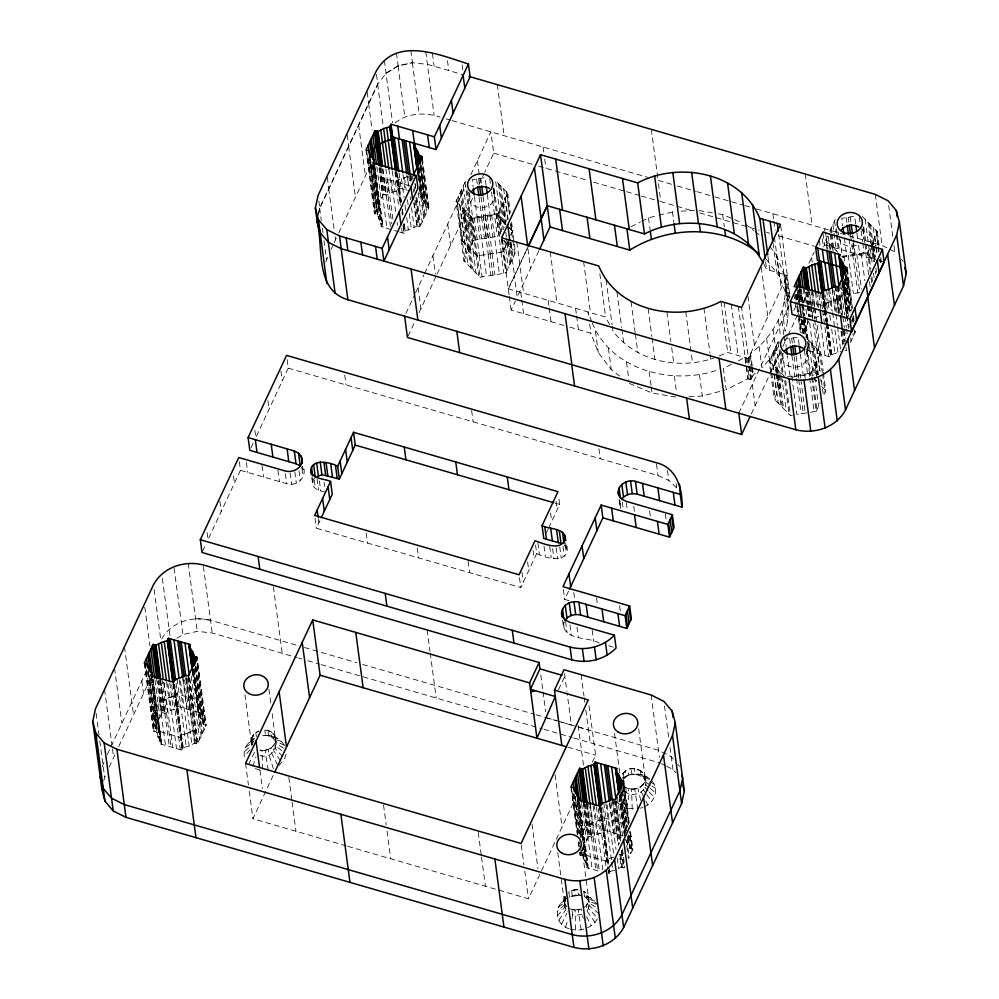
<?xml version="1.0" encoding="UTF-8"?>
<svg xmlns="http://www.w3.org/2000/svg" width="999" height="999" viewBox="0 0 999 999"><rect width="100%" height="100%" fill="white"/><g stroke="black" fill="none" stroke-linecap="round" stroke-linejoin="round"><path stroke-width="0.75" stroke-dasharray="5 3.75" d="M262.662 769.093L261.975 750.474L259.915 750.124A12.275 10.177 -7.6 0 0 275.387 741.857A12.275 10.177 -7.6 0 0 264.822 730.082C282.904 730.769 277.522 761.937 259.59 755.269M584.015 907.492A12.275 10.177 -7.6 0 0 583.741 891.32C590.871 894.729 587.262 902.596 588.523 908.416L597.689 918.243C593.643 926.285 584.44 930.469 575.686 930.094L575.012 910.002L569.118 908.291A12.275 10.177 -7.6 0 0 581.268 908.978L581.992 914.285L575.711 915.309L572.614 914.784L571.903 909.465M632.242 809.215L631.568 789.123L625.674 787.412L626.385 792.719L622.115 806.268L626.91 808.303L637.737 808.915L634.765 788.948C660.089 782.454 632.517 755.831 621.603 775.611A12.275 10.177 -7.6 0 1 639.422 769.979A12.275 10.177 -7.6 0 1 642.132 785.339A12.275 10.177 -7.6 0 1 623.376 785.651M784.577 300.012L785.439 290.06L784.864 280.257C787.337 297.103 790.584 314.66 785.089 331.293L782.242 310.027L784.577 300.012L787.412 321.291M571.94 919.105L572.614 914.784M626.91 808.303L629.17 793.905L628.458 788.586M239.348 461.775L240.472 470.292L286.688 483.703C297.227 487.112 307.854 476.411 303.034 465.896M325.424 492.207C320.454 490.846 313.062 489.647 312.562 483.229L313.236 480.082L315.309 477.347M535.564 545.029L536.7 553.533C548.826 559.952 573.226 563.923 565.896 541.908M599.288 643.106C588.736 636.638 566.733 640.921 563.324 625.736L564.21 621.59M619.767 500.249L620.903 508.766L619.88 504.857L620.766 500.711M102.26 766.832L104.808 759.889M103.659 780.993L105.869 774.038M318.444 213.724L319.655 208.117L377.622 84.228L386.064 73.289L398.164 65.897L412.5 62.712L410.789 49.95M318.281 215.16L319.805 208.167L377.772 84.266L376.061 71.503M325.861 261.975L328.409 255.02M250.062 749.787L244.28 756.43C243.157 749.025 247.802 741.683 254.42 738.536M251.236 739.585L253.584 734.577L258.554 731.093A12.275 10.177 -7.6 0 0 252.16 744.779L251.236 739.585L251.948 744.904L244.206 751.86M251.948 744.904L254.295 739.897L253.584 734.577M261.975 750.474C267.919 750.811 274.488 747.165 275.562 740.958M286.014 754.22L284.665 758.716L279.108 765.409M569.155 928.67C553.621 924.949 553.896 902.159 568.631 897.427M564.273 899.112L565.059 896.49A12.275 10.177 -7.6 0 0 566.82 906.53L564.31 901.772L564.273 899.112L565.022 907.092L567.532 911.837M565.059 896.49L565.759 901.81L564.984 904.432L557.23 911.375M644.205 806.817C654.12 803.159 659.765 789.36 651.91 781.081M252.959 766.27L255.944 756.792M565.559 927.147L568.119 919.018M752.197 365.709L750.574 353.559C765.084 342.545 776.685 327.485 782.242 310.027M369.33 158.928L367.582 162.65L370.779 163.586M367.732 162.7L369.468 158.966M330.994 249.488L333.579 243.956M334.228 242.582L338.099 234.315M338.736 232.942L371.016 163.948M375.649 173.039L374.438 175.637L411.176 186.301M374.588 175.674L375.799 173.077L372.377 168.594L370.629 163.536M107.405 754.357L147.427 668.818M202.622 551.198L206.219 543.493M240.472 470.292L208.029 539.647L207.08 532.554M251.011 447.777L253.421 442.632M287.138 359.64L288.274 368.144L255.819 437.5L254.683 428.996M109.103 767.12L115.559 753.321M118.769 746.453L150.986 677.584M390.846 229.47L381.243 226.686L382.467 224.088L379.183 219.643L377.447 214.585L374.4 213.699L383.441 194.368L379.932 168.069M408.641 185.889L407.405 176.611L398.401 179.645L397.19 182.243L400.287 205.444M383.441 194.368L386.488 195.255L391.983 192.295L398.139 190.584L399.35 187.999L397.277 172.527M183.029 748.089L174.6 684.352L183.217 747.689L182.043 750.212L159.99 743.805L161.176 741.295L157.992 736.987L156.306 732.092L153.359 731.231L162.125 712.499L157.954 681.306M174.65 696.091L175.824 693.581L197.864 699.974L196.691 702.484L199.862 706.78L201.561 711.675L204.508 712.537L195.729 731.28L192.782 730.419L187.462 733.278L181.506 734.939L180.332 737.449L158.292 731.043L159.465 728.533L156.294 724.225L154.608 719.342L151.648 718.481L160.414 699.737L163.374 700.599L168.694 697.739L174.65 696.078L168.694 697.739M162.125 712.499L165.072 713.361L170.392 710.501L176.361 708.84L177.522 706.343L199.575 712.737L198.401 715.247L201.561 719.542L203.259 724.437L206.206 725.299L197.44 744.03L194.493 743.181L189.173 746.041L183.217 747.689M399.612 232.018L404.008 233.291L405.219 230.694L404.183 222.964M405.219 230.694L411.363 228.983L416.858 226.036L419.905 226.91L428.946 207.58L425.911 206.693L424.163 201.636L420.891 197.19L422.102 194.605L417.719 193.331M477.36 256.006L461.201 239.623L456.093 201.336L465.734 180.744M405.894 313.449L414.885 294.243M415.522 292.869L423.888 274.987M424.538 273.614L465.534 186.001M470.804 174.738L490.871 131.843L493.706 153.122L484.715 172.315M536.7 553.533L520.791 587.537L316.358 528.184L320.667 518.981M408.091 336.089L415.159 321.004M419.006 312.774L435.751 276.973M437.038 274.213L473.638 196.004M478.908 184.74L484.078 173.689M509.527 228.009L512.649 231.169L515.484 252.435L505.844 273.027L480.057 277.235L463.898 260.851L461.063 239.573L470.841 219.031L466.745 188.399M463.898 260.851L473.526 240.26L470.691 218.993L496.628 214.822L505.969 224.3L496.491 214.785L499.325 236.051L473.526 240.26M500.711 233.416L498.051 213.511L507.679 192.919L495.566 180.632L500.674 218.918M506.605 238.524L507.217 243.107L503.009 251.76L505.844 273.027M510.789 235.14L512.649 231.169M461.063 239.573L477.222 255.956L503.159 251.798L507.979 241.508M510.939 235.177L512.787 231.206L511.563 222.015M346.303 845.866L252.934 818.755L273.976 773.775M508.441 288.836L527.884 247.277M563.998 325.412L511.138 310.065L515.397 300.974M538.848 250.824L517.207 297.078L514.373 275.811M546.253 533.116L548.076 529.22M548.676 527.922L559.677 504.433L558.541 495.916M569.155 600.711L564.697 599.425L568.868 590.496M558.491 689.71L564.847 676.111M780.706 225.899L787.312 275.399L748.276 358.466L749.088 364.535M731.468 364.348L723.376 368.456L726.211 389.722L747.801 378.771L751.123 379.732L753.408 374.825L756.605 372.14M787.712 301.536L789.997 296.628L787.162 275.362M738.81 413.211L789.185 305.544M808.953 263.299L814.16 252.185M823.788 231.606L825.062 228.871M770.554 371.578L769.118 360.851L778.758 340.259L779.17 343.331M826.91 249.163L825.686 239.972L827.534 236.001M829.744 231.293L835.314 219.38M793.793 310.639L797.514 302.697M797.552 286.201L799.262 298.963L798.126 301.373L796.615 290.022M823.051 233.516L824.575 244.867L823.438 247.277L821.927 235.926M801.073 299.488L802.284 296.89L797.939 289.985L799.587 302.36M751.285 413.911L769.63 374.7M770.279 373.289L780.169 352.172M782.804 346.528L787.412 336.675M788.074 335.264L799.275 311.326M803.233 302.884L808.503 291.621M347.777 846.303L528.471 898.75L575.899 797.377M592.345 762.212L595.629 755.207L588.861 704.507M803.283 332.729L808.853 320.841M792.407 415.197L790.396 415.522L774.237 399.138L783.116 380.157M823.825 306.094L825.186 303.534L831.33 301.835L829.632 289.073M827.721 323.601L831.855 354.545L830.631 357.142L807.879 350.537L809.09 347.939M825.374 313.149L824.774 314.448L822.676 314.897M580.469 837.649L587.05 823.588L590.009 824.45L595.317 821.59L601.286 819.929L602.459 817.432L624.5 823.825L623.326 826.335L626.498 830.644L623.326 826.335M590.284 803.296L599.363 871.365L586.625 867.656L587.799 865.146L584.627 860.851L582.941 855.943L579.982 855.094L588.748 836.35L584.378 803.633M848.775 280.382L839.722 299.712L841.782 315.185M838.536 312.762L836.675 298.838L839.872 299.762L848.913 280.419L845.728 279.495M791.732 376.186L796.84 414.473L816.183 411.313L811.076 373.027L820.703 352.447L805.806 337.337M870.291 272.065L867.631 252.148L870.042 247.003M862.374 216.458L877.272 231.568L871.702 243.469L874.15 261.85M588.748 836.35L591.708 837.212L597.027 834.352L602.984 832.691L604.158 830.194L623.214 835.726M847.527 321.054L842.756 283.516M816.183 411.313L820.254 402.634M823.363 372.352L825.823 390.734L823.413 395.879L821.166 379.033M850.349 342.607L855.581 331.431L854.058 330.981M609.465 868.705L609.852 871.553L608.666 874.063L608.104 869.804M623.051 853.658L622.365 855.132L619.417 854.282L621.128 867.032L618.568 868.606L616.858 855.843M626.748 845.766L631.131 836.388L628.184 835.539M621.128 867.032L624.075 867.881L624.762 866.42L622.227 847.527M630.519 831.792L632.842 849.15L628.458 858.528L626.136 841.158M248.589 764.597L254.508 752.322M622.115 806.268L618.181 803.233L624.088 790.958L622.452 788.735M561.625 924.125L566.883 913.198M759.078 346.391L761.912 367.669L769.467 359.652L775.936 350.836L780.469 342.645M622.315 780.931C628.159 770.591 643.756 773.076 651.211 780.119L635.127 774.038L634.415 768.718M587.812 903.096L586.251 905.494L586.962 910.813L595.017 922.352M586.962 910.813L588.523 908.416L589.26 903.146L581.98 848.663M558.803 920.304L565.896 909.614L565.184 904.307M161.763 638.923C171.116 621.965 192.445 615.709 210.539 620.242L298.476 645.766M557.305 915.958L565.022 907.092L561.038 877.197M622.827 777.821L631.93 774.213L631.218 768.893M575.099 895.329L580.594 895.029L569.805 896.79L575.374 895.092L574.662 889.772L580.956 890.121M245.542 747.364L252.735 742.294L252.023 736.975M558.578 906.88L565.759 901.81M834.04 300.462L836.825 298.876M163.374 700.599L165.934 699.025M818.618 316.146L813.124 319.106L811.475 306.73M192.782 730.419L187.462 733.278L181.506 734.927M590.009 824.45L592.569 822.876M385.926 73.252L398.027 65.859L412.35 62.675L427.472 64.373M395.154 122.827C407.792 112.737 425.224 112.1 440.097 117.108M176.898 638.236L182.942 634.54L197.265 631.343L212.238 633.004L297.19 657.667M248.227 743.256L253.084 740.571M561.263 902.771L566.108 900.087M571.59 890.621L572.302 895.941L569.555 897.414L568.843 892.095L574.662 889.772M630.981 226.785L640.421 221.99M641.77 221.316L648.526 217.894L657.492 215.522M738.211 360.914L744.967 357.492L747.801 378.771M825.037 303.496L834.177 300.499M831.855 354.545L840.846 351.511M252.06 739.809L254.283 738.848M621.64 778.446L626.111 776.535L625.399 771.216M565.084 899.325L568.431 897.901M612.275 326.223L612.887 330.869C635.426 361.388 678.821 370.055 713.586 358.142M719.23 355.881L727.697 352.485L748.426 358.504L741.608 307.455M626.361 775.911L628.846 775.062L628.146 769.742M614.098 857.142L608.141 858.79L606.967 861.3L584.927 854.894L586.101 852.384L582.929 848.089L584.627 860.851M609.852 871.553L615.809 869.892M640.384 808.179L643.019 807.454M575.012 910.002L581.281 908.978M658.978 215.122L675.386 211.413M592.282 323.014C611.138 370.142 672.339 385.714 717.394 370.03M689.01 396.715L702.297 396.054L724.712 390.122M598.239 820.604L601.286 819.942M456.093 201.336L472.252 217.72L498.051 213.511M841.845 256.356L867.631 252.148M869.192 223.376L874.3 261.663L866.22 253.471L842.432 257.342L839.572 235.901M840.134 287.737L846.952 294.643L859.852 292.545L854.732 254.258M787.299 376.91L811.076 373.027M807.042 346.528L810.926 375.624L809.652 374.35L790.309 377.497L787.449 356.056M267.557 735.514C252.959 736.076 271.004 734.64 272.889 736.413C279.108 738.286 284.615 743.081 285.939 749.637M631.643 774.45L637.137 774.15M631.568 789.123L634.765 788.948M681.293 211.126L694.592 210.464M195.567 618.581L210.539 620.242M642.469 775.062L638.224 774.562L637.512 769.242M272.889 736.413L265.534 735.389L264.835 730.082M699.025 210.564L712.349 212.837M718.269 213.836L722.702 214.598L742.557 223.002M629.345 383.404L652.022 393.007L677.185 397.302M259.99 770.117L253.734 768.131M581.668 895.441L578.571 894.917L577.859 889.597A12.275 10.177 -7.6 0 0 568.843 892.107M570.354 929.182L575.686 930.094M647.265 777.097L641.021 775.748L640.309 770.429M277.685 738.448L268.644 735.926L267.932 730.606M583.753 891.308L584.465 896.627L590.709 897.976L596.765 903.87M578.508 727.085L588.498 729.969M567.707 747.127L595.629 755.207M427.322 64.323L463.461 74.825M446.053 118.831L450.512 120.13M452.01 120.567L647.652 177.36M671.565 184.303L657.966 180.357L660.801 201.623L693.631 211.151M677.359 185.989L695.491 191.246M696.753 191.621L713.423 196.453M714.922 196.89L743.331 205.132M744.817 205.569L750.798 207.305M756.43 208.941L882.092 245.417L894.854 251.81L896.69 253.983M824.575 244.867L874.812 259.453M878.808 260.614L884.115 262.15M493.706 153.122L532.492 164.385M538.461 166.109L587.699 180.407M593.668 182.143L624.999 191.234M626.485 191.671L639.922 195.567M641.408 196.004L659.315 201.199M699.6 212.887L759.277 230.22M766.733 232.38L769.717 233.242M778.671 235.851L814.472 246.241M763.935 264.36L766.583 269.38L787.312 275.399M799.262 298.963L823.975 306.131M769.954 246.503L776.448 255.02L779.282 276.298L786.675 295.667L789.997 296.628M399.35 187.999L408.941 190.784M845.017 350.324L846.54 350.774L846.116 347.677M394.405 230.494L398.314 231.631M609.577 324.575L605.606 317.045L508.304 288.798L527.747 247.24L530.581 268.506M569.767 327.085L590.884 333.216L598.289 352.585L611.263 369.618L619.705 376.061M288.274 368.144L658.016 475.487L668.831 480.469L676.698 487.899L677.984 490.509M555.194 503.134L559.677 504.433M613.299 647.165L609.09 645.941L608.716 643.106M304.458 647.502L356.78 662.699M362.762 664.435L534.552 714.335M536.176 714.772L576.535 726.498M578.034 726.922L658.491 750.286L671.253 756.68L674.013 759.927M546.49 717.806L556.743 720.779M558.204 721.203L571.378 725.037L567.095 692.919M298.676 658.104L301.673 658.965M307.655 660.701L319.605 664.173M321.104 664.61L542.37 728.845M543.856 729.27L572.265 737.524M573.763 737.961L660.202 763.049M632.842 849.15L629.894 848.301L627.722 834.452M281.618 741.483L273.726 738.873L271.428 737.1L270.717 731.792M594.655 900.998L586.75 898.388L584.465 896.627M585.913 895.941L590.709 897.976M654.02 783.94L644.942 779.732L643.306 777.509L642.594 772.19M284.44 745.291L275.362 741.083L273.726 738.873L273.014 733.553M596.166 904.22L588.386 900.611L586.75 898.388L586.038 893.069M661.475 763.686L665.297 765.609M666.583 766.245L672.964 769.442L675.711 772.689M650.674 785.276L645.816 782.267L644.23 774.412M651.885 786.026L655.519 788.286M595.329 906.905L589.26 903.146L587.674 895.291M283.504 748.139L276.236 743.618L274.65 735.776M745.391 224.201L753.82 230.632M755.032 231.556L761.051 236.151M624.088 790.958C631.156 798.326 647.077 793.256 645.816 782.267L638.536 727.784M649.113 787.574L645.866 784.927L645.154 779.607M650.187 788.448L655.594 792.869M599.038 913.748L589.31 905.806L588.598 900.486M281.681 750.686L276.273 746.278L272.24 713.723M837.799 252.26L825.686 239.972M813.698 378.446L816.47 381.256L815.858 376.66M769.118 360.851L784.015 375.961L789.135 414.248M503.359 240.147L515.484 252.435M821.777 386.638L825.823 390.734M508.753 227.11L512.787 231.206M648.139 790.808L645.079 787.537L644.367 782.217M649.15 791.907L654.245 797.364M282.63 756.53L275.487 748.9L274.787 743.581M625.037 839.098L629.233 845.791M901.285 259.39L903.121 261.563M677.697 764.26L679.532 766.42M564.185 545.029L566.246 547.464L567.032 550.424M300.224 465.871L302.959 469.093L303.983 472.989M766.295 259.253L779.282 276.298M616.77 801.335L618.181 803.233M645.928 793.393L643.518 789.934L642.807 784.615M646.74 794.542L651.573 801.473M280.369 760.514L273.938 751.285L273.227 745.966M373.976 170.954L371.453 166.171L370.691 160.502M582.929 848.089L584.34 850.324M643.231 795.828L641.296 791.932L640.584 786.613M645.804 801.023L647.739 804.907M586.675 916.707L591.183 925.786M277.51 764.972L271.703 753.296L270.991 747.976M199.862 706.793L201.548 711.688M776.448 255.02L783.84 274.388L786.675 295.667M591.745 321.628L588.049 311.95L588.861 318.019M640.784 800.436L637.837 788.099M582.442 915.696L583.329 918.506M273.439 768.805L268.956 754.769L268.244 749.45M845.204 276.948L845.878 279.533M154.608 719.33L155.257 721.84M581.181 929.794L578.209 909.827M268.144 770.279L265.172 750.299M888.66 205.407L892.781 236.351M894.03 245.629L894.854 251.81M875.274 194.368L882.092 245.417M877.272 231.568L879.108 245.354M880.743 257.605L881.355 262.2M876.51 233.179L878.146 245.429M878.358 246.953L878.97 251.548M879.994 259.216L880.394 262.275M875.998 230.282L878.046 245.604M878.246 247.128L878.87 251.723M879.882 259.39L880.294 262.45M874.862 236.713L876.086 245.904M876.285 247.427L877.309 255.095M873.226 227.472L875.673 245.854M875.886 247.377L876.91 255.032M873.201 240.247L873.813 244.842M874.025 246.378L875.449 257.093M870.454 224.65L873.101 244.568M873.313 246.091L875.349 261.413M872.452 241.858L872.864 244.917M873.064 246.453L874.899 260.24M875.923 267.894L876.535 272.49M875.374 271.041L875.786 274.101M867.919 222.09L870.791 243.531M870.991 245.067L873.039 260.377M870.241 248.539L872.489 265.384M873.513 273.039L874.125 277.635M865.146 219.28L870.254 257.567M868.381 250.549L870.841 268.918M871.865 276.586L872.676 282.705M871.103 278.184L871.715 282.779M863.798 227.185L865.846 242.495M866.046 244.031L867.482 254.745M863.024 226.648L863.973 233.729M862.949 228.971L864.784 242.745M864.984 244.28L866.22 253.471M865.621 252.485L868.68 275.449M869.505 281.581L870.316 287.712M859.29 217.045L860.314 224.7M861.138 230.819L862.562 241.546M862.774 243.082L864.197 253.796M861.188 253.209L864.859 280.769M855.681 223.888L854.657 216.234L841.757 218.331L842.781 225.986M856.905 233.079L857.729 239.211M858.541 245.329L859.764 254.52M856.755 253.933L861.45 289.148M850.224 216.958L851.048 223.077M852.671 235.339L853.084 238.399M853.296 239.922L855.331 255.245M853.021 243.581L854.345 253.509M848.213 217.282L849.025 223.414M850.661 235.664L853.321 255.569M852.721 254.583L857.829 292.869M846.19 217.607L847.015 223.739M849.05 239.048L851.298 255.894M848.288 255.307L853.396 293.594M844.417 238.249L846.865 256.618M847.402 269.081L852.484 308.229M853.521 315.959L854.133 320.604M846.927 268.943L848.438 280.282M848.301 280.244L852.01 308.092M853.046 315.821L853.87 322.003M846.503 269.168L848.213 281.93M848.064 281.893L851.573 308.192M852.809 317.47L853.433 322.115M854.457 329.845L854.882 332.942M846.64 274.3L851.385 310.876M852.409 318.606L852.821 321.703M843.855 256.031L844.667 262.15M846.515 275.936L848.963 294.318M845.778 275.424L850.336 310.577M851.573 319.855L851.985 322.952M844.954 272.49L850.274 313.524M852.909 333.167L853.321 336.263M845.466 280.007L850.012 314.036M844.904 279.333L846.952 294.643M844.605 279.083L849.138 313.112M838.223 232.13L838.598 234.965M844.155 281.493L845.691 293.369M844.954 288.536L848.663 316.383M843.993 282.879L848.313 315.447M836.538 228.571L837.15 233.167M837.362 234.703L839.61 251.548M843.593 281.743L848.139 315.771M842.881 278.746L844.392 290.097M844.242 290.047L847.751 316.346M848.788 324.088L849.2 327.185M850.649 338.012L851.061 341.109M843.181 282.63L847.714 316.658M834.565 220.991L836.2 233.242M836.4 234.777L838.648 251.623M842.169 280.257L848.488 328.696M842.419 283.916L846.752 316.396M841.882 282.892L842.906 290.547M832.904 224.538L836.375 250.574M840.621 283.579L842.132 294.93M841.982 294.88L844.667 314.997M844.879 316.546L846.315 327.372M846.528 328.921L847.552 336.651M831.243 228.072L831.867 232.667M832.067 234.203L834.165 251.224M838.873 285.489L842.831 315.259M840.434 298.202L842.694 315.222M842.906 316.77L844.355 327.597M844.555 329.146L845.791 338.424M830.494 229.683L830.906 232.742M831.106 234.278L833.353 251.124M838.161 287L839.872 299.762M843.855 330.657L845.291 341.483M832.492 246.89L833.116 251.486M837.686 286.863L841.308 315.047M843.381 330.519L844.817 341.346M830.157 234.353L832.192 249.663M836.65 286.551L838.348 299.313M838.198 299.275L840.059 313.199M842.332 330.219L844.192 344.143M835.601 286.251L837.299 299.013M829.719 244.068L830.531 250.2M837.162 298.976L839.01 312.899M841.495 331.456L843.144 343.831M835.127 286.114L838.923 314.123M828.296 236.363L830.132 250.137M841.021 331.318L842.869 345.242M834.053 290.409L837.15 313.611M826.435 238.361L827.859 249.088M825.474 231.905L827.696 248.614M832.479 287.737L835.688 312.837M835.888 314.385L837.337 325.212M837.549 326.76L840.646 349.962M832.267 289.885L835.164 311.551M831.18 301.785L832.429 311.076M832.629 312.625L837.999 352.847M828.77 291.845L831.255 310.414M826.623 290.085L828.321 302.847M828.171 302.809L828.995 308.991M829.819 315.185L830.856 322.914M831.68 329.108L834.989 353.858M819.455 241.234L820.017 245.479M825.486 295.354L827.347 309.278M823.676 292.195L827.522 322.065M823.288 291.184L827.322 322.465M827.534 324.013L831.655 354.957M823.526 295.242L825.374 309.166M822.876 292.07L824.575 304.832M824.437 304.795L825.049 309.44M825.261 310.976L826.697 321.815M826.91 323.364L831.243 355.844M822.901 294.58L824.962 310.052M822.452 292.969L826.285 322.702M826.498 324.25L830.831 356.73M822.264 293.369L824.337 309.403M822.09 294.33L824.237 309.19M824.15 309.802L825.886 321.566M826.098 323.114L830.631 357.142M805.281 174.051L812.1 225.1M820.491 292.857L822.189 305.619M822.052 305.569L822.464 308.666M822.664 310.214L828.858 356.631M818.943 295.017L820.803 308.941M816.583 291.72L818.281 304.483M818.131 304.433L818.543 307.53M820.816 324.55L824.949 355.494M811.588 257.667L812.199 262.225M815.521 292.944L817.382 306.868M812.662 290.584L814.372 303.346M814.222 303.309L814.635 306.393M814.834 307.942L823.164 370.816M812.462 292.732L814.322 306.656M814.535 308.204L815.771 317.482M819.442 351.161L822.302 372.602M822.614 373.963L825.062 392.345M810.888 290.072L812.587 302.834M812.437 302.784L812.861 305.881M813.061 307.43L814.51 318.256M814.709 319.805L819.255 353.833M809.615 292.807L811.263 305.182M818.306 357.592L820.341 372.902M810.664 302.272L811.076 305.369M811.288 306.918L812.724 317.744M813.561 323.926L817.482 353.321M808.803 289.46L812.649 318.968M816.67 348.351L819.942 372.852M820.753 378.983L821.166 382.043M808.091 292.357L809.739 304.732M809.952 306.281L811.4 317.108M816.645 361.126L818.481 374.912M807.042 292.058L808.691 304.433M808.903 305.981L810.351 316.808M813.898 345.529L817.769 374.625M806.568 291.92L808.216 304.295M808.428 305.844L809.864 316.671M815.896 362.737L817.532 374.987M805.656 291.883L807.304 304.258M807.517 305.806L808.953 316.633L807.379 305.781M812.624 344.255L816.72 374.887M806.755 301.136L807.167 304.233M809.652 322.789L813.573 352.185M815.134 364.348L816.77 376.598M804.22 288.137L805.918 300.899M811.363 342.969L815.659 375.137M803.271 289.023L805.132 302.947M805.956 309.128L806.992 316.87M807.192 318.419L807.816 323.052M813.486 367.882L814.51 375.537M814.709 377.073L818.593 406.168M808.591 340.159L813.286 375.374M801.298 289.248L803.159 303.172M803.321 304.62L804.807 315.547M805.019 317.095L809.665 351.049M802.097 297.29L804.57 315.859M804.782 317.407L808.903 348.351M811.825 371.428L812.437 376.024M812.649 377.547L816.932 409.715M800.386 289.223L802.247 303.134M802.509 304.37L803.895 315.522M804.108 317.058L807.254 339.96M807.454 341.508L808.491 349.238M799.637 286.8L806.418 337.749M807.654 347.04L808.066 350.125M800.461 294.767L801.485 302.585M801.697 304.046L802.309 308.766M802.522 310.227L806.031 336.613M807.467 347.44L807.879 350.537M799.475 289.186L801.123 301.561M803.608 320.117L804.844 329.408M799.013 292.445L800.249 301.735M802.721 320.292L804.782 335.764M806.655 348.938L807.404 354.608M806.593 351.373L809.652 374.35M801.86 319.38L803.92 334.84M809.065 373.364L809.465 376.423M809.677 377.959L814.173 411.65M797.889 292.033L799.325 302.859M801.598 319.88L803.671 335.352M797.414 291.895L798.85 302.722M801.123 319.742L803.184 335.214M804.37 350.174L807.642 374.675M796.777 294.68L797.602 300.874M799.45 314.797L801.935 333.354M796.166 294.28L796.99 300.462M797.814 306.656L798.838 314.385M799.05 315.934L801.111 331.406M795.728 294.38L796.553 300.574M796.752 302.11L798.413 314.485M798.613 316.034L800.674 331.506M795.454 295.791L796.078 300.424M796.902 306.618L797.726 312.799M798.551 318.993L800.411 332.917M793.955 293.906L794.892 300.986M795.092 302.41L795.654 306.668M804.632 374.088L805.244 378.683M799.125 344.767L798.101 337.113L785.202 339.21L786.225 346.865M800.349 353.958L803.208 375.399M800.199 374.8L800.599 377.872M800.811 379.395L805.306 413.099M786.65 275.212L789.647 297.39M785.501 274.875L788.848 299.076M793.668 337.837L794.48 343.956M796.116 356.206L798.775 376.123M798.176 375.137L798.588 378.196M798.788 379.732L803.283 413.424M785.226 279.495L788.061 300.761M784.365 274.538L787.2 295.816M778.708 234.241L784.065 274.463M785.439 290.06L788.273 311.326M791.658 338.162L792.469 344.293M794.105 356.543L796.765 376.448M796.578 378.521L801.273 413.748M789.635 338.486L790.459 344.618M791.882 355.332L794.742 376.773M772.851 213.711L773.663 219.78M773.863 221.303L775.074 230.419M774.425 237.337L781.23 288.386M773.026 242.994L776.947 272.39M781.942 321.041L783.765 334.715M783.965 336.226L784.777 342.307M778.383 320.005L780.619 336.713M782.604 353.721L785.476 375.162M785.689 380.294L790.396 415.522M781.48 351.598L782.417 358.678M767.969 256.393L769.817 270.317M779.982 349.45L783.253 373.963M778.009 341.87L782.292 374.038M781.655 376.198L786.35 411.426M765.546 261.651L766.583 269.38M776.348 345.417L780.231 374.513M780.431 376.036L781.455 383.703M773.101 329.57L775.936 350.836M778.471 370.329L778.87 373.389M779.083 374.925L783.578 408.616M774.687 348.951L777.959 373.451M778.171 374.987L779.794 387.237M777.197 369.043L777.821 373.638M778.021 375.174L782.317 407.33M773.938 350.562L779.045 388.848M775.936 367.769L776.548 372.365M776.76 373.888L781.043 406.056M773.189 352.172L775.848 372.078M776.048 373.614L778.296 390.459M761.263 267.445L767.869 316.945M773.164 364.947L774.188 372.602M774.387 374.138L778.271 403.234M771.528 355.706L773.775 372.552M773.988 374.088L776.635 393.993M769.879 359.24L771.515 371.491M771.815 372.852L775.499 400.424M766.633 338.386L769.467 359.652M770.753 373.102L774.237 399.138M747.901 296.016L754.495 345.517M752.397 367.232L753.408 374.825M750.212 354.32L751.835 366.483M752.035 367.994L753.059 375.599M749.425 356.006L750.649 365.122M750.848 366.645L752.259 377.285M748.638 357.692L749.65 365.297M749.849 366.808L751.473 378.971M752.297 384.403L755.132 405.681M749.287 366.059L751.123 379.732M747.764 358.304L748.576 364.385M748.775 365.909L750.599 379.583M746.615 357.979L747.427 364.061M748.239 370.13L749.462 379.245M745.479 357.642L748.313 378.921M738.373 306.506L745.192 357.567M722.702 214.598L724.325 226.748M731.256 304.445L738.061 355.494M724.125 302.372L730.943 353.421M720.891 301.436L727.697 352.485M703.958 308.229L709.939 353.084M710.152 354.633L710.764 359.278M699.462 374.775L702.297 396.054M672.439 211.563L673.85 222.203M685.751 311.863L692.557 362.912M651.298 129.346L658.116 180.394M666.932 312.1L670.866 341.483M671.69 347.677L673.751 363.149M674.35 376.024L676.585 392.744M648.526 217.894L650.149 230.045M676.123 483.641L676.698 487.899M648.176 308.641L651.885 336.488M652.097 338.037L654.982 359.69M667.507 470.541L668.831 480.469M649.188 371.74L651.011 385.414M651.211 386.938L652.022 393.007M665.322 514.073L666.458 522.577M656.493 464.135L658.016 475.487M631.056 301.673L635.189 332.617M635.389 334.166L637.874 352.734M649.625 510.876L650.374 516.545M626.498 362.137L628.933 380.369M616.932 291.883L621.678 327.472M621.89 329.021L623.738 342.944M664.497 705.981L668.793 738.249M670.029 747.464L672.964 769.442M606.081 279.807L612.062 324.675M633.728 506.256L634.677 513.349M599.825 273.726L605.606 317.045M608.428 348.351L611.263 369.618M626.323 502.747L627.459 511.251M651.111 694.979L659.44 757.379M622.315 502.06L623.264 509.14M619.118 499.188L619.88 504.857M595.454 331.318L598.289 352.585M583.603 261.588L590.421 312.637M589.672 324.101L590.884 333.216M598.913 448.788L600.237 458.703M619.617 605.819L620.367 611.5M575.586 308.329L576.398 314.41M576.598 315.921L578.421 329.595M543.081 147.003L543.893 153.084M544.705 159.166L545.929 168.282M623.164 773.226L623.875 778.546M623.963 782.629L629.283 822.577M624.113 787.1L629.033 823.975M630.057 831.655L632.379 849.013M632.155 850.611L629.632 831.717M623.276 784.09L628.608 824.038M623.101 786.812L628.221 825.211M629.657 835.963L631.368 848.725M622.702 791.121L627.409 826.46M628.646 835.664L630.357 848.426M550.212 251.885L557.017 302.934M596.515 597.752L597.652 606.256M614.522 733.278L619.842 773.214M622.177 790.384L627.097 827.247M628.121 834.939L630.644 853.833M621.79 790.022L626.922 828.421M621.366 792.232L626.286 829.108M627.247 836.313L628.196 843.406M620.267 790.534L625.586 830.469M626.823 839.684L629.133 857.055M620.579 794.605L626.011 835.176M620.416 795.029L625.262 831.305M619.992 795.067L624.862 832.167M620.017 795.891L623.913 825.087M619.405 795.229L624.462 833.029M619.305 796.528L624.462 834.839M619.293 797.214L624.475 836.088M617.382 796.678L622.914 838.161M616.321 802.259L620.691 834.989M615.671 798.363L621.203 839.847M615.197 801.36L620.729 842.844M621.753 850.524L624.075 867.881M548.176 300.374L548.988 306.443M549.188 307.967L551.011 321.641M592.17 630.132L593.681 641.47M614.522 799.699L620.267 842.706M621.291 850.386L623.613 867.756M613.511 799.4L619.455 843.955M620.891 854.694L622.602 867.457M612.499 799.1L618.643 845.191M619.88 854.407L621.59 867.169M612.537 801.161L618.194 845.054M611.013 802.197L615.172 833.391M609.889 803.621L616.033 849.699M609.502 803.233L613.461 832.891M607.13 804.907L613.898 855.606M605.918 803.671L609.665 831.792M603.796 802.821L611.563 860.951M611.75 862.374L612.887 870.878M602.747 807.18L605.881 830.693M573.788 592.519L574.737 599.612M601.373 808.104L608.716 863.036M576.96 627.072L578.284 637M600.786 805.419L608.528 863.436M565.684 543.219L566.246 547.464M601.048 808.603L603.983 830.581M600.586 807.816L608.129 864.297M608.878 869.967L609.265 872.801M565.222 545.054L566.358 553.571M599.775 805.606L607.717 865.159M608.478 870.828L608.853 873.663M599.587 805.993L607.916 868.393M599.637 807.654L602.984 832.691M581.118 674.662L583.99 696.166M584.203 697.702L584.815 702.309M585.839 709.989L590.209 742.732M598.276 808.566L606.006 866.47M562.949 546.378L564.273 556.306M556.056 501.236L557.192 509.74M596.391 806.78L599.949 833.366M559.74 546.803L561.251 558.154M594.08 804.395L602.971 871.041M569.954 625.037L571.278 634.964M497.315 84.64L504.133 135.702M593.269 806.23L597.027 834.352M563.374 589.497L564.697 599.425M516.82 242.195L523.626 293.244M556.156 547.602L557.667 558.953M590.309 805.981L594.268 835.639M565.571 621.515L567.082 632.854M550.586 512.924L551.723 521.428M507.679 192.919L510.339 212.837M520.766 292.407L521.565 298.489M521.778 300.012L523.601 313.686M578.159 725.399L583.491 765.346M588.561 802.796L597.639 870.866M506.93 194.53L509.59 214.435M510.814 223.626L512.037 232.817M506.418 191.646L509.49 214.61M510.714 223.801L512.599 238.998M512.912 240.372L514.735 254.046M563.399 622.552L564.348 629.645M562.562 620.067L563.324 625.736M587.337 804.482L591.708 837.212M586.838 802.297L595.928 870.366M552.609 548.613L553.933 558.541M586.875 804.357L591.246 837.075M505.269 198.064L508.129 219.505M511.051 242.395L513.074 257.58M585.864 804.058L590.234 836.787M503.646 188.823L507.729 219.455M510.626 242.27L511.438 248.339M509.977 241.82L514.522 275.849M584.84 803.758L589.21 836.488M503.621 201.611L506.268 221.516M549.725 546.416L551.236 557.754M508.578 239.847L511.413 261.126M583.491 803.558L588.074 837.824M500.861 186.014L505.769 222.765M583.054 801.198L592.132 869.267M508.266 242.482L508.666 245.529M502.859 203.222L505.731 224.663M507.829 241.458L510.664 262.737M499.6 184.728L504.77 224.738M505.781 232.093L506.406 236.988M507.08 243.069L509.915 264.335M564.51 673.551L566.895 691.395M581.58 803.696L586.563 841.046M498.339 183.454L504.108 227.772M500.462 208.366L503.321 229.807M504.745 240.522L508.254 267.882M579.682 803.171L588.349 868.156M579.457 802.309L587.799 865.146M579.358 803.621L587.624 865.546M578.546 801.41L587.212 866.408M500.524 218.881L501.948 229.52M543.993 546.116L545.317 556.043M577.734 799.2L586.813 867.269M577.547 799.6L586.625 867.656M577.884 803.708L583.678 847.189M498.801 211.9L501.461 231.805M502.485 239.473L506.605 271.416M501.635 237.787L509.115 294.867M509.315 296.391L511.138 310.065M576.773 801.997L581.493 837.337M501.523 239.548L503.159 251.798M494.218 188.536L500.174 234.29M575.324 796.54L580.856 838.011M581.893 845.691L583.591 858.453M574.937 796.166L580.419 837.05M493.431 187.999L494.38 195.092M574.213 793.893L579.957 836.912M581.718 850.137L582.479 855.818M493.156 188.786L496.628 214.822M496.028 213.836L501.148 252.123M500.998 252.085L503.833 273.351M573.201 793.606L578.533 833.541M580.706 849.849L581.468 855.519M572.614 793.243L578.146 834.727M578.97 840.858L579.345 843.705M571.565 788.698L577.722 834.789M578.746 842.457L579.308 846.715M580.069 852.384L580.444 855.219M489.71 178.396L490.734 186.051M491.545 192.183L497.302 236.388M570.904 787.025L577.26 834.652M578.284 842.332L578.846 846.578M579.607 852.247L579.982 855.094M537.874 542.969L539.385 554.32M491.595 214.56L499.4 274.076M486.088 185.252L485.077 177.585L472.177 179.695L473.201 187.35M487.325 194.43L490.184 215.871M490.034 215.834L492.869 237.1M533.079 550.337L534.215 558.853M487.162 215.285L492.27 253.571M492.132 253.534L494.967 274.8M480.644 178.309L481.456 184.44M483.091 196.691L485.751 216.596M485.601 216.558L488.436 237.824M485.152 215.609L490.259 253.896M490.109 253.858L492.957 275.125M477.385 160.652L480.232 181.918M478.621 178.634L479.445 184.765M481.081 197.015L486.426 238.162M483.141 215.946L488.249 254.233M488.099 254.183L490.934 275.462M462.137 64.898L462.899 70.567M476.61 178.971L477.422 185.09M479.058 197.352L481.718 217.258M481.568 217.22L484.415 238.486M527.609 562.025L528.746 570.541M555.082 774.749L562.05 826.985M540.784 674.999L542.819 690.284M543.031 691.82L545.679 711.688M478.708 216.658L486.501 276.186M474.425 196.541L477.285 217.982M477.135 217.932L479.982 239.211M521.953 572.29L523.276 582.217M474.275 217.382L479.383 255.669M479.233 255.632L482.067 276.898M557.754 852.622L560.826 875.661M469.38 192.67L475.549 239.935M472.252 217.72L480.057 277.235M468.444 192.07L469.393 199.163M519.468 577.609L520.791 587.537M470.991 216.433L476.098 254.72M475.961 254.683L478.796 275.949M464.972 182.355L470.079 220.642M469.942 220.592L472.777 241.87M468.219 213.624L473.326 251.91M473.176 251.86L476.011 273.139M447.477 60.639L448.801 70.567M463.324 185.889L468.431 224.176M468.281 224.138L471.116 245.404M465.434 210.801L470.541 249.088M470.404 249.051L473.239 270.317M461.663 189.423L466.77 227.722M464.173 209.528L469.468 248.951M469.143 247.764L471.978 269.043M460.914 191.034L466.021 229.32M462.912 208.242L468.718 250.549M467.869 246.491L470.716 267.757M460.164 192.645L467.957 252.16M460.139 205.432L467.932 264.947M458.504 196.179L466.308 255.707M457.355 202.61L462.462 240.896M456.843 199.725L465.159 262.125M432.43 53.546L434.14 66.309M531.992 824.088L537.937 868.643M425.761 51.611L434.14 115.372M447.739 224.013L450.574 245.292M471.628 410.464L473.139 421.815M521.291 844.979L523.951 864.947M524.775 871.103L528.471 898.75M412.35 62.675L419.155 113.724M422.34 158.067L428.946 207.58M422.077 159.478L428.471 207.442M421.64 159.578L428.246 209.091M421.853 165.359L427.435 207.13M420.816 165.06L426.386 206.83M432.917 255.707L435.352 273.938M420.079 162.912L426.685 212.412M420.542 166.471L425.911 206.693M420.079 165.434L425.237 204.108M419.617 167.607L424.163 201.636M418.531 166.234L425.137 215.734M418.593 168.307L422.702 199.325M418.406 168.719L421.915 195.017M417.819 167.745L424.425 217.245M418.194 171.154L421.503 195.904M417.57 170.492L418.806 179.77M419.63 185.964L421.079 196.791M417.382 170.891L418.618 180.182M419.655 187.912L420.891 197.19M416.908 167.707L418.469 180.17M419.592 187.824L423.713 218.756M468.119 561.338L469.63 572.677M418.244 192.695L422.165 222.078M415.172 183.679L415.796 188.312M415.035 183.641L415.659 188.274M416.895 197.565L420.604 225.399M415.984 197.527L419.905 226.91M396.466 53.134L398.164 65.897M398.027 65.859L404.832 116.908M412.612 175.724L413.024 178.821M414.061 186.551L414.685 191.196M415.921 200.474L419.43 226.773M411.563 175.424L412.187 180.07M413.424 189.348L413.836 192.445M414.872 200.175L418.381 226.473M410.527 175.125L411.351 181.306M414.235 202.959L417.332 226.174M410.439 176.348L411.051 180.994M410.052 174.987L410.876 181.169M413.761 202.822L416.858 226.036M409.852 176.373L410.801 183.466M408.653 175.836L409.69 183.566M410.089 196.716L410.502 199.812M411.526 207.542L414.21 227.66M406.88 175.312L408.329 186.151M404.558 177.934L406.206 190.31M407.442 199.6L408.266 205.782M409.303 213.524L411.363 228.983M402.972 174.188L405.032 189.648M418.094 287.387L420.929 308.654M401.536 178.958L404.021 197.515M405.045 205.257L405.881 211.438M406.705 217.632L408.354 230.007M384.365 60.527L392.532 122.752M399.063 173.052L401.123 188.524M398.401 179.645L401.498 202.847M402.322 209.041L403.159 215.222M397.09 172.939L401.111 201.711M402.135 209.44L402.759 214.086M403.996 223.364L405.032 231.094M397.802 180.944L400.899 204.146M401.923 211.875L402.335 214.972M403.584 224.251L404.607 231.993M396.466 172.278L398.738 189.298M395.854 171.616L400.474 205.032M403.371 226.698L404.195 232.879M402.972 225.549L404.008 233.291M395.666 172.028L398.139 190.584M394.942 172.04L396.266 181.968M395.417 181.718L398.713 206.468M401.61 228.134L402.222 232.767M392.32 171.166L394.992 191.284M391.496 180.582L395.841 213.074M397.078 222.352L397.49 225.449M478.234 832.479L481.318 855.531M481.518 857.067L485.414 886.25M377.622 84.228L383.191 125.999M388.886 169.093L391.983 192.295M387.587 179.445L393.156 221.216M385.839 168.868L389.135 193.631M385.814 178.933L391.795 223.801M382.979 168.956L386.488 195.255M384.028 178.421L390.434 226.373M382.505 168.819L386.014 195.117M381.456 168.506L384.965 194.805M380.407 168.207L383.916 194.505M379.845 166.296L381.356 177.647M379.021 168.032L382.742 195.879M380.119 177.285L386.938 228.334M367.195 92.283L368.706 103.634M368.569 103.584L372.078 129.882M376.848 166.721L381.181 199.201M374.675 165.397L383.029 227.198M374.662 166.396L382.467 224.088M375.462 173.439L382.28 224.488M373.676 163.037L381.855 225.387M373.751 165.359L378.921 204.033M373.264 163.923L374.775 175.275M372.877 162.912L381.443 226.273M373.826 170.904L381.243 226.686M372.839 165.322L378.209 205.544M371.953 164.385L379.183 219.643M371.303 166.134L378.122 217.183M370.217 159.328L377.447 214.585M369.842 157.817L376.66 208.866M369.73 159.191L370.304 163.449M370.154 163.399L376.973 214.448M368.681 158.878L375.924 214.148M367.682 155.519L368.431 161.189M368.294 161.139L375.1 212.2M366.508 150.075L374.875 213.848M366.021 149.937L374.4 213.699M417.245 547.939L418.581 557.867M427.135 629.957L430.007 651.46M430.207 652.996L436.213 698.026M358.604 124.875L365.409 175.936M347.265 134.877L348.788 146.216M348.639 146.179L355.444 197.228M327.347 177.46L328.858 188.811M328.708 188.761L334.29 230.532M335.115 236.726L335.527 239.81M366.196 533.116L367.52 543.044M344.717 374.987L346.041 384.915M318.856 201.074L319.805 208.167M319.655 208.117L321.303 220.492M322.34 228.234L322.952 232.867M323.988 240.609L326.461 259.166M383.529 804.982L386.188 824.962M387.013 831.106L390.696 858.753M324.101 482.28L324.675 486.538M319.405 480.919L320.729 490.846M317.07 478.871L318.594 490.222M314.273 480.107L315.409 488.623M318.281 518.618L318.843 522.877M312.2 477.672L313.336 486.188M311.8 477.559L312.562 483.229M315.035 518.256L316.358 528.184M302.572 466.258L302.959 469.093M301.96 468.631L303.097 477.135M299.026 470.829L300.349 480.756M294.842 471.853L296.353 483.191M280.931 371.066L282.255 380.981M290.11 472.902L291.621 484.24M285.364 473.776L286.688 483.703M277.959 470.267L279.47 481.605M267.907 400.736L269.043 409.24M262.075 465.646L263.586 476.998M273.364 586.788L282.23 653.321M288.811 777.497L291.883 800.536M292.095 802.072L295.979 831.255M246.378 462.462L247.702 472.39M268.956 689.148L271.004 704.507M233.516 476.036L234.465 483.129M255.806 732.579L256.343 736.563M259.94 770.217L262.4 788.648M219.917 501.461L221.254 511.388M244.93 694.63L251.636 744.904M245.554 763.461L248.426 784.964M249.238 791.108L252.934 818.755M203.359 566.47L212.238 633.004M188.187 563.274L197.265 631.343M197.939 663.386L206.206 725.299M197.477 663.249L205.744 725.162M197.253 664.847L205.519 726.76M196.878 666.033L204.733 724.874M196.066 667.27L203.721 724.575M195.542 666.533L204.008 729.982M195.167 666.171L202.61 721.94M194.743 668.381L201.561 719.542M194.043 669.742L202.51 733.204M193.731 669.218L200.162 717.307M193.581 669.642L199.388 713.124M192.944 668.144L201.823 734.665M193.381 672.04L198.988 713.985M192.782 671.365L198.576 714.847M192.595 671.765L198.401 715.247M192.457 671.141L201.136 736.138M191.159 675.898L199.625 739.347M189.685 678.396L194.056 711.138M189.448 677.584L198.127 742.569M174.063 567.994L182.942 634.54M188.349 675.973L197.44 744.03M188.099 677.372L196.978 743.905M187.288 678.621L195.966 743.606M185.864 675.249L194.955 743.306M186.101 678.833L190.272 710.039M185.814 678.196L194.493 743.181M184.59 679.869L188.549 709.54M182.842 676.685L191.933 744.755M182.867 679.37L186.825 709.04M180.494 681.056L189.173 746.041M179.283 679.807L183.042 707.941M177.16 678.97L186.251 747.027M162.375 578.471L170.08 636.263M176.111 683.316L179.246 706.842M174.413 684.752L177.347 706.73M173.951 683.965L182.63 748.95M173.801 684.078L176.935 707.592M173.139 681.755L182.218 749.812M173.164 683.678L182.043 750.212M173.014 683.803L176.361 708.84M171.641 684.715L180.32 749.712M169.768 682.929L173.314 709.515M167.857 683.616L176.523 748.613M154.071 589.447L160.839 640.147M166.633 682.379L170.392 710.501M164.061 682.517L172.74 747.502M163.674 682.13L167.632 711.788M161.925 678.945L171.016 747.002M160.702 680.631L165.072 713.361M160.202 678.446L169.293 746.503M160.24 680.494L164.61 713.224M159.228 680.207L163.599 712.924M158.204 679.907L162.587 712.637M159.728 701.198L161.438 713.96M156.631 678.87L165.509 745.404M154.945 679.844L159.927 717.182M144.805 607.267L149.937 645.679M161.713 744.305L153.047 679.308L161.176 741.295M152.722 679.77L160.989 741.683M151.91 677.559L160.589 742.557M151.099 675.349L160.177 743.418M150.911 675.736L159.99 743.805M151.036 678.309L157.055 723.338M157.992 736.987L150.137 678.146M148.077 668.081L148.689 672.689M148.901 674.225L156.955 734.602M148.252 671.715L156.306 732.092M148.302 672.315L155.544 726.56M147.79 671.578L155.844 731.955M146.566 669.755L154.833 731.668M145.155 663.249L154.033 729.769M144.73 663.311L153.821 731.368M144.268 663.174L153.359 731.231M141.821 680.794L143.519 693.556M124.475 646.79L133.554 714.847M114.51 668.081L121.89 723.388M104.545 689.372L111.925 744.68M112.5 748.938L113.636 757.442M96.104 713.336L98.976 734.852M99.8 740.996L104.57 776.797M493.481 192.482A12.662 10.502 -7.6 0 1 483.716 207.467A12.662 10.502 -7.6 0 1 469.343 196.416M806.505 352.01A12.662 10.502 -7.6 0 1 795.092 367.17A12.662 10.502 -7.6 0 1 783.179 353.246M861.375 228.833A12.662 10.502 -7.6 0 1 863.211 239.173M856.468 245.23A12.662 10.502 -7.6 0 1 838.985 237.812"/><path stroke-width="1.5" d="M311.426 474.725C307.23 458.079 329.146 461.276 337.637 466.321L339.335 479.083L321.928 474.7L315.309 477.347L313.611 464.585M337.637 466.321L353.546 432.317L557.966 491.67L542.057 525.661C549.188 529.57 563.411 527.41 565.322 537.662C562.599 552.322 543.444 543.593 534.989 540.771L519.08 574.775L314.66 515.422L330.569 481.431C324.2 478.421 312.2 479.52 310.851 470.467M562.187 617.232C558.766 607.429 569.929 599.325 578.908 602.26L625.124 615.684L626.835 628.446L580.606 615.022C575.024 613.698 568.256 615.259 565.122 620.391M618.556 494.93C616.096 485.551 627.16 478.708 635.464 481.381L680.282 494.393L681.98 507.155L637.162 494.143C631.593 492.819 624.812 494.38 621.678 499.512M561.838 745.429L554.457 690.122L563.998 669.73L651.111 694.979L663.873 701.373L672.152 711.113L675.262 722.926L684.34 791.008L681.618 803.596L623.651 927.484C614.298 945.066 592.669 952.184 573.95 947.389L125.986 817.344L113.237 810.951L104.957 801.21L101.848 789.397L92.757 721.328L95.492 708.728L153.459 584.84C162.812 567.27 184.44 560.139 203.159 564.934L539.11 662.499L539.972 668.88L530.419 689.285L536.95 738.211L566.246 746.703M101.848 789.397L102.447 786.6M320.179 232.58L317.07 220.767L315.372 208.004L318.094 195.404L376.061 71.503C395.592 35.827 439.423 54.845 468.431 63.986L470.129 76.761L436.051 149.588L392.532 136.95L391.321 139.535L395.454 170.479M92.757 721.328L95.879 733.141L104.146 742.881L116.908 749.275L564.86 879.32C583.578 884.115 605.207 876.997 614.56 859.415L672.527 735.526L675.262 722.926M341.071 248.664L789.023 378.708C807.741 383.516 829.37 376.386 838.723 358.816L896.69 234.915L899.425 222.327L896.315 210.514L888.036 200.762L875.274 194.368L469.018 76.436M315.372 208.004L318.481 219.817L326.76 229.558L328.459 242.32L320.042 232.53L316.92 220.717C323.863 246.903 314.048 289.673 347.877 299.725L795.841 429.757C814.56 434.565 836.188 427.435 845.541 409.865L903.508 285.964L906.243 273.376L899.425 222.327M436.051 149.588L434.353 136.826L390.984 124.226L389.772 126.823L383.616 128.521L378.122 131.481L375.075 130.594L366.021 149.937L369.081 150.824L370.317 157.667M370.367 156.718L376.635 143.319L379.832 144.243L385.314 141.284L383.616 128.521M369.992 157.867L376.773 143.357L375.075 130.594M561.613 612.974L562.649 616.883L565.372 620.092L569.58 622.202L614.397 635.214L616.096 647.976C604.807 659.74 587.387 663.885 571.753 659.827L202.023 552.484L200.312 539.722L238.773 457.53L284.99 470.941C292.382 473.051 301.948 468.568 302.285 460.227L301.248 456.331L298.526 453.109L294.318 450.999L248.102 437.574L286.563 355.382L656.306 462.724C676.61 467.52 682.729 488.723 681.98 507.155M167.27 640.784L161.314 642.432L155.994 645.304L153.034 644.442L144.268 663.174L147.228 664.035L148.913 668.93L152.085 673.239L150.911 675.736L172.952 682.142L174.126 679.632L180.082 677.984L185.402 675.124L188.349 675.973L197.115 657.242L194.168 656.38L192.482 651.485L189.31 647.177L190.484 644.667L168.444 638.274L167.27 640.784L172.802 682.267M382.567 165.859L379.682 144.193L385.177 141.246L391.471 139.585L392.682 137M417.182 169.343L414.086 146.141L415.284 143.556M413.798 174.35L422.14 156.518L419.093 155.644L417.345 150.587L414.086 146.141M416.258 175.499L417.957 188.262L383.878 261.101L382.18 248.339L416.258 175.499L372.877 162.912L374.101 160.315L369.742 153.409M434.353 136.826L468.431 63.986M321.278 517.682L332.267 494.193L330.569 481.431M339.335 479.083L355.244 445.079L353.546 432.317M312.712 619.917L320.092 675.224L536.95 738.211L555.307 696.503L530.419 689.285L529.57 682.904L312.712 619.917L245.554 763.461L521.091 843.443L588.249 699.899L554.457 690.122M540.521 154.683L501.635 237.787L598.788 265.984C617.732 312.212 679.67 323.214 720.891 301.436L741.608 307.455L780.494 224.35L759.777 218.331C740.833 172.115 678.895 161.114 637.674 182.892L540.521 154.683L550.024 226.96L539.485 249.463M274.638 772.364L320.092 675.224M528.384 245.879L547.177 205.694L644.48 233.941C683.578 213.624 741.67 221.478 763.273 263.099M528.521 245.929L547.327 205.732M601.173 505.069L602.872 517.832L669.53 537.175L667.832 524.413L601.173 505.069L562.986 586.663L629.657 606.006L631.356 618.768L626.835 628.446M569.467 589.223L602.872 517.832M529.57 682.904L539.11 662.499M625.124 615.684L629.657 606.006M667.832 524.413L672.352 514.747L626.136 501.323L621.927 499.225L619.205 496.003L618.169 492.095M669.53 537.175L674.063 527.509L672.352 514.747M823.501 293.294L819.168 260.801L817.956 263.386L811.8 265.097L806.318 268.057L803.258 267.17L794.217 286.501L797.264 287.387M790.346 301.611L797.552 286.201L822.264 293.369L823.476 290.771L829.632 289.073L835.127 286.114L838.161 287L847.214 267.657L844.167 266.77L842.432 261.726L839.16 257.28L840.371 254.695L815.659 247.515L822.864 232.105L882.417 249.388L884.115 262.15L851.598 331.656L792.045 314.373L790.346 301.611L849.899 318.893L851.598 331.656M593.906 764.635L587.936 766.283L582.617 769.155L579.67 768.293L570.904 787.025L573.851 787.886L575.549 792.781L578.721 797.09L577.547 799.6L599.587 805.993L600.761 803.483L606.718 801.835L612.037 798.975L614.984 799.824L623.751 781.093L620.804 780.231L619.118 775.336L615.946 771.041L617.12 768.518L595.079 762.125L593.906 764.635L599.437 806.118M404.62 316.196L407.455 337.462L741.658 434.478L749.999 416.645M841.732 267.819L840.708 269.992L842.669 272.165L840.971 259.403M849.899 318.893L882.417 249.388M200.312 539.722L570.054 647.065C585.676 651.123 603.096 646.977 614.397 635.214M550.024 226.96L629.77 250.112C668.306 225.886 722.964 224.151 759.065 253.746M530.794 692.007L535.114 690.634M391.321 139.535L388.186 140.222L392.108 169.618M840.296 266.933L817.357 260.277L815.659 247.515M326.76 229.558L339.51 235.951L382.18 248.339M355.244 445.079L553.708 502.697M298.526 453.109L300.224 465.871L296.029 463.761L249.812 450.349L248.102 437.574M539.972 668.88L561.925 675.262M341.221 248.714L328.309 242.282L335.127 293.331M904.682 267.47L906.243 273.376M681.867 775.286L682.642 778.233L679.907 790.833L621.94 914.722C612.587 932.304 590.958 939.422 572.24 934.627L124.288 804.582L111.526 798.189L103.259 788.448L100.137 776.635M682.792 785.102L684.34 791.008M896.315 210.514L897.139 216.696M896.69 234.915L903.508 285.964M887.636 254.27L894.455 305.332M877.334 260.252L879.033 273.014M866.158 284.141L867.856 296.903M867.706 296.865L874.525 347.914M855.881 225.424L856.705 231.543M851.248 224.613L852.472 233.803M849.237 224.937L850.461 234.128M847.214 225.275L848.438 234.453M854.982 308.029L856.68 320.804M842.981 227.522L843.805 233.654M845.691 267.22L846.265 271.466M844.642 266.908L845.216 271.166M844.167 266.77L845.117 273.863M843.493 264.186L844.63 272.702M842.432 261.726L844.13 274.488L842.532 272.128L843.356 278.309M840.334 260.24L840.708 263.074M841.32 268.706L841.732 271.803M839.347 256.868L841.046 269.63M840.908 269.593L842.344 280.419M838.586 254.171L842.157 280.831M840.147 266.895L842.007 280.819M847.789 339.448L854.595 390.509M834.677 253.034L836.375 265.796M836.238 265.759L838.91 285.864M840.596 316.196L842.294 328.958M830.756 251.898L832.467 264.66M832.317 264.623L835.414 287.824M828.983 251.386L830.681 264.148M830.544 264.111L833.641 287.312M828.758 263.586L832.067 288.336M826.897 250.786L828.608 263.549M838.723 358.816L845.541 409.865M824.849 262.45L828.571 290.297M822.314 249.45L824.025 262.213M820.941 261.326L824.862 290.709M817.731 248.127L819.442 260.889M818.98 261.214L823.313 293.694M818.568 262.1L822.689 293.032M818.144 262.987L822.277 293.931M817.956 263.386L821.877 292.782M830.431 369.792L837.237 420.841M814.822 264.086L818.743 293.469M820.117 310.252L821.827 323.014M811.8 265.097L815.521 292.944M808.953 266.433L812.262 291.184M806.318 268.057L809.202 289.71M805.843 267.919L808.728 289.573M804.794 267.607L807.891 290.809M803.745 267.307L806.63 288.961M818.331 377.185L825.137 428.234M803.258 267.17L806.156 288.823M802.559 268.681L805.244 288.786M800.998 272.003L803.071 287.475M799.45 275.324L801.098 287.7M798.738 276.835L800.187 287.675M798.026 278.346L799.275 287.637M796.478 281.668L797.302 287.862M799.65 304.308L801.348 317.07M804.008 380.369L810.813 431.418M799.325 346.303L800.149 352.422M794.692 345.492L795.916 354.682M777.259 223.414L778.296 231.144M792.669 345.816L793.905 355.007M790.659 346.154L791.882 355.332M770.129 221.341L772.814 241.446M786.425 348.401L787.249 354.533M789.023 378.708L795.841 429.757M763.011 219.268L767.756 254.857M759.777 218.331L765.134 258.554M752.484 204.508L759.29 255.557M741.633 192.432L748.438 243.481M747.814 242.432L748.226 245.479M727.509 182.642L734.315 233.691M724.737 229.795L725.549 235.864M710.389 175.674L717.195 226.736M738.81 413.211L741.658 434.478M719.03 358.391L725.848 409.44M699.362 223.988L700.374 231.581M691.62 172.228L698.438 223.277M672.814 172.452L679.62 223.501M674.063 223.714L675.274 232.829M686.6 398.052L689.435 419.318M654.607 176.099L661.425 227.148M650.349 231.568L651.36 239.161M637.674 182.892L644.48 233.941M673.276 492.357L674.987 505.119M671.653 516.258L673.351 529.02M670.092 519.58L671.79 532.342M622.489 178.484L629.308 229.533M668.531 522.902L670.242 535.664M626.935 228.846L629.77 250.112M657.879 487.887L659.577 500.649M657.417 521.391L659.115 534.153M614.472 225.225L617.307 246.491M642.469 483.416L644.168 496.178M672.152 711.113L672.976 717.27M672.527 735.526L681.618 803.596M635.464 481.381L637.162 494.143M589.098 168.781L595.904 219.83M630.531 480.844L632.23 493.606M634.502 514.747L636.201 527.509M663.473 754.882L672.552 822.951M625.799 481.893L627.509 494.655M587.062 217.27L589.897 238.536M621.803 484.34L623.513 497.102M619.068 487.949L620.391 497.877M628.945 607.517L630.644 620.279M627.384 610.851L629.095 623.613M625.836 614.173L627.534 626.935M611.588 508.091L613.286 520.854M643.543 797.477L652.634 865.546M617.906 613.586L619.605 626.348M555.694 159.091L562.512 210.14M559.64 209.303L562.487 230.582M595.204 517.819L596.903 530.581M565.047 313.686L571.865 364.747M571.715 364.697L574.55 385.976M602.022 608.965L603.721 621.728M605.456 642.519L607.155 655.282M623.289 780.956L623.701 784.028M622.277 780.669L622.889 785.276M621.266 780.369L621.878 784.977M620.804 780.231L621.828 787.924M620.154 777.734L621.378 786.95M619.118 775.336L620.953 789.16M617.707 773.101L619.954 789.997M616.533 769.779L616.945 772.851M617.557 777.459L617.969 780.531M616.133 770.641L618.793 790.609M615.946 771.041L618.818 792.544M615.396 768.019L618.881 794.143M534.44 167.67L543.943 239.947M623.626 840.059L632.704 908.128M582.08 545.866L583.778 558.628M611.613 766.92L615.908 799.188M594.492 647.165L596.203 659.927M586.126 604.358L587.837 617.12M607.817 765.821L612.325 799.625M606.093 765.321L610.814 800.649M604.37 764.822L609.29 801.697M614.56 859.415L623.651 927.484M578.908 602.26L580.606 615.022M600.586 763.723L605.706 802.122M582.405 648.801L584.103 661.563M596.803 762.624L602.335 804.108M521.078 196.229L527.684 245.742M573.975 601.723L575.674 614.485M565.322 537.662L565.709 540.496M595.079 762.125L600.824 805.144M564.547 534.702L565.297 540.372M594.892 762.512L600.636 805.531M594.492 763.386L600.224 806.393M568.955 573.913L570.654 586.675M594.08 764.247L599.625 805.718M562.474 532.267L563.985 543.606M606.268 870.404L615.347 938.473M569.243 602.772L570.953 615.534M590.859 765.309L596.191 805.244M559.29 530.669L561.001 543.431L543.768 538.424L542.057 525.661M556.605 529.882L558.304 542.644M587.936 766.283L593.069 804.694M565.247 605.219L566.945 617.981M570.054 647.065L571.753 659.827M585.189 767.582L590.097 804.445M562.512 608.828L563.836 618.756M550.674 528.171L552.385 540.934M582.617 769.155L587.137 802.946M582.155 769.018L586.675 802.821M581.143 768.718L585.651 802.522M507.704 224.8L509.777 240.272M580.132 768.431L584.64 802.222M579.67 768.293L584.178 802.097M594.168 877.796L603.246 945.866M578.983 769.754L583.291 802.022M544.755 526.448L546.453 539.21M577.472 772.976L581.368 802.16M575.973 776.198L579.245 800.773M578.533 797.477L578.945 800.549M575.287 777.659L578.546 801.41M574.6 779.12L576.86 796.016M573.089 782.342L574.325 791.558M579.845 880.981L588.923 949.05M486.301 186.776L487.112 192.907M481.655 185.964L482.892 195.155M479.645 186.301L480.869 195.492M463.099 75.375L464.81 88.137M477.634 186.626L478.858 195.816M473.401 188.886L474.225 195.005M564.86 879.32L573.95 947.389M507.255 476.948L508.953 489.71M451.386 100.412L453.096 113.174M512.287 630.294L513.986 643.056M439.672 125.437L441.383 138.199M456.83 331.343L459.677 352.622M427.572 134.853L429.283 147.615M421.665 156.381L422.077 159.478M420.616 156.081L421.029 159.178M419.568 155.782L420.392 161.963M419.093 155.644L420.129 163.374M418.419 153.059L419.867 163.886M417.345 150.587L419.006 162.962M415.896 148.277L418.169 165.285M412.662 130.532L414.373 143.294M414.685 144.855L415.097 147.939M415.721 152.585L416.133 155.682M416.745 160.315L417.157 163.411M414.273 145.742L417.157 167.395M413.511 143.044L417.02 169.343M455.756 462L457.455 474.762M409.602 141.908L414.135 175.936M405.681 140.772L410.227 174.8M410.926 186.888L412.637 199.65M403.908 140.247L408.454 174.288M402.135 139.735L406.668 173.776M397.752 126.199L399.463 138.961M494.867 859.003L503.958 927.072M398.226 138.599L402.759 172.64M394.318 137.462L398.851 171.503M411.064 268.993L417.882 320.042M390.984 124.226L397.078 170.991M390.796 124.638L396.678 169.842M390.372 125.524L392.083 138.287M391.933 138.249L396.266 170.729M389.96 126.411L395.641 170.08M389.772 126.823L391.471 139.585M399.213 211.913L400.911 224.675M386.625 127.51L388.336 140.272M385.177 141.246L388.886 169.093M380.769 129.858L385.626 167.333M378.122 131.481L379.832 144.243M377.647 131.344L382.093 165.722M376.598 131.031L378.296 143.794M378.159 143.756L381.256 166.958M375.549 130.732L377.26 143.494M377.11 143.456L379.995 165.11M376.635 143.319L379.52 164.972M374.363 132.105L378.609 164.935M387.5 236.95L389.198 249.713M372.814 135.427L374.513 148.189M374.363 148.152L376.436 163.624M371.253 138.761L374.662 164.573M373.901 160.727L374.475 164.972M370.542 140.272L372.252 153.034M372.103 152.984L372.927 159.178M369.842 141.783L371.541 154.545M371.403 154.495L371.815 157.592M368.281 145.105L369.605 155.032M404.258 447.04L405.956 459.802M375.512 246.403L377.21 259.166M360.839 242.145L362.55 254.907M346.178 237.887L347.877 250.649M339.51 235.951L347.877 299.725M385.189 593.394L386.888 606.156M351.061 437.637L352.759 450.399M318.481 219.817L326.848 283.579M345.592 449.325L347.29 462.087M340.122 461.001L341.82 473.763M335.502 465.696L337.2 478.459M355.769 632.417L363.149 687.712M330.794 464.335L332.505 477.097M326.099 462.962L327.797 475.736M328.084 486.738L329.782 499.5M323.951 462.35L325.662 475.112M320.217 461.938L321.928 474.7M322.615 498.426L324.313 511.188M316.633 462.737L318.344 475.499M311.538 467.32L312.675 475.836M317.145 510.114L318.094 517.207M301.248 456.331L302.197 463.411M294.318 450.999L296.029 463.761M340.884 814.297L349.962 882.367M287.1 448.901L288.798 461.663M302.222 642.345L309.603 697.652M271.216 444.293L272.914 457.055M255.332 439.672L257.03 452.435M279.133 691.683L286.513 746.99M258.092 556.493L259.79 569.255M256.044 741.033L259.528 767.145M196.653 657.105L197.065 660.177M195.642 656.818L196.266 661.425M194.63 656.518L195.242 661.126M194.168 656.38L195.192 664.06M193.519 653.87L194.755 663.086M192.482 651.485L194.33 665.309M191.071 649.238L193.331 666.146M189.897 645.928L190.31 649M190.921 653.608L191.333 656.68M191.945 661.288L192.357 664.36M189.498 646.79L192.37 668.294M189.31 647.177L192.382 670.229M188.761 644.168L192.245 670.279M184.977 643.069L189.286 675.324M181.181 641.97L185.689 675.761M179.458 641.47L184.178 676.798M177.735 640.971L182.655 677.834M173.951 639.872L179.083 678.271M170.167 638.773L175.699 680.244M186.9 769.605L195.979 837.661M168.444 638.274L174.188 681.281M168.257 638.661L174.001 681.68M167.857 639.522L173.601 682.542M167.457 640.396L172.989 681.867M164.223 641.445L169.555 681.393M161.314 642.432L166.433 680.843M158.554 643.718L163.262 679.058M155.994 645.304L160.502 679.095M155.532 645.167L160.04 678.958M154.508 644.867L159.016 678.671M153.496 644.58L158.004 678.371M153.034 644.442L157.542 678.234M152.347 645.903L156.656 678.171M150.849 649.125L154.733 678.309M149.338 652.347L152.622 676.922M151.898 673.626L152.31 676.698M148.651 653.808L151.91 677.559M147.964 655.269L150.225 672.165M147.228 664.035L147.627 667.107M146.466 658.491L147.69 667.707M116.908 749.275L125.986 817.344M104.146 742.881L113.237 810.951M95.879 733.141L104.957 801.21M679.495 484.265L680.282 494.393M471.765 191.259A12.662 10.502 -7.6 0 1 489.435 188.374M784.789 350.774A12.662 10.502 -7.6 0 1 804.819 349.712M841.345 229.895A12.662 10.502 -7.6 0 1 859.015 227.023M472.639 193.119A12.662 10.502 -7.6 0 0 492.732 185.077A12.662 10.502 -7.6 0 0 475.187 174.9A12.662 10.502 -7.6 0 0 472.639 193.119M785.664 352.635A12.662 10.502 -7.6 0 0 805.756 344.593A12.662 10.502 -7.6 0 0 788.211 334.428A12.662 10.502 -7.6 0 0 785.664 352.635M842.232 231.756A12.662 10.502 -7.6 0 0 862.312 223.714A12.662 10.502 -7.6 0 0 844.779 213.549A12.662 10.502 -7.6 0 0 842.232 231.756M248.701 693.456A12.275 10.177 -7.6 0 0 268.182 685.664A12.275 10.177 -7.6 0 0 251.174 675.799A12.275 10.177 -7.6 0 0 248.701 693.456M618.294 732.105A12.275 10.177 -7.6 0 0 637.762 724.3A12.275 10.177 -7.6 0 0 620.766 714.447A12.275 10.177 -7.6 0 0 618.294 732.105M561.738 852.984A12.275 10.177 -7.6 0 0 581.206 845.179A12.275 10.177 -7.6 0 0 564.21 835.326A12.275 10.177 -7.6 0 0 561.738 852.984"/></g></svg>
